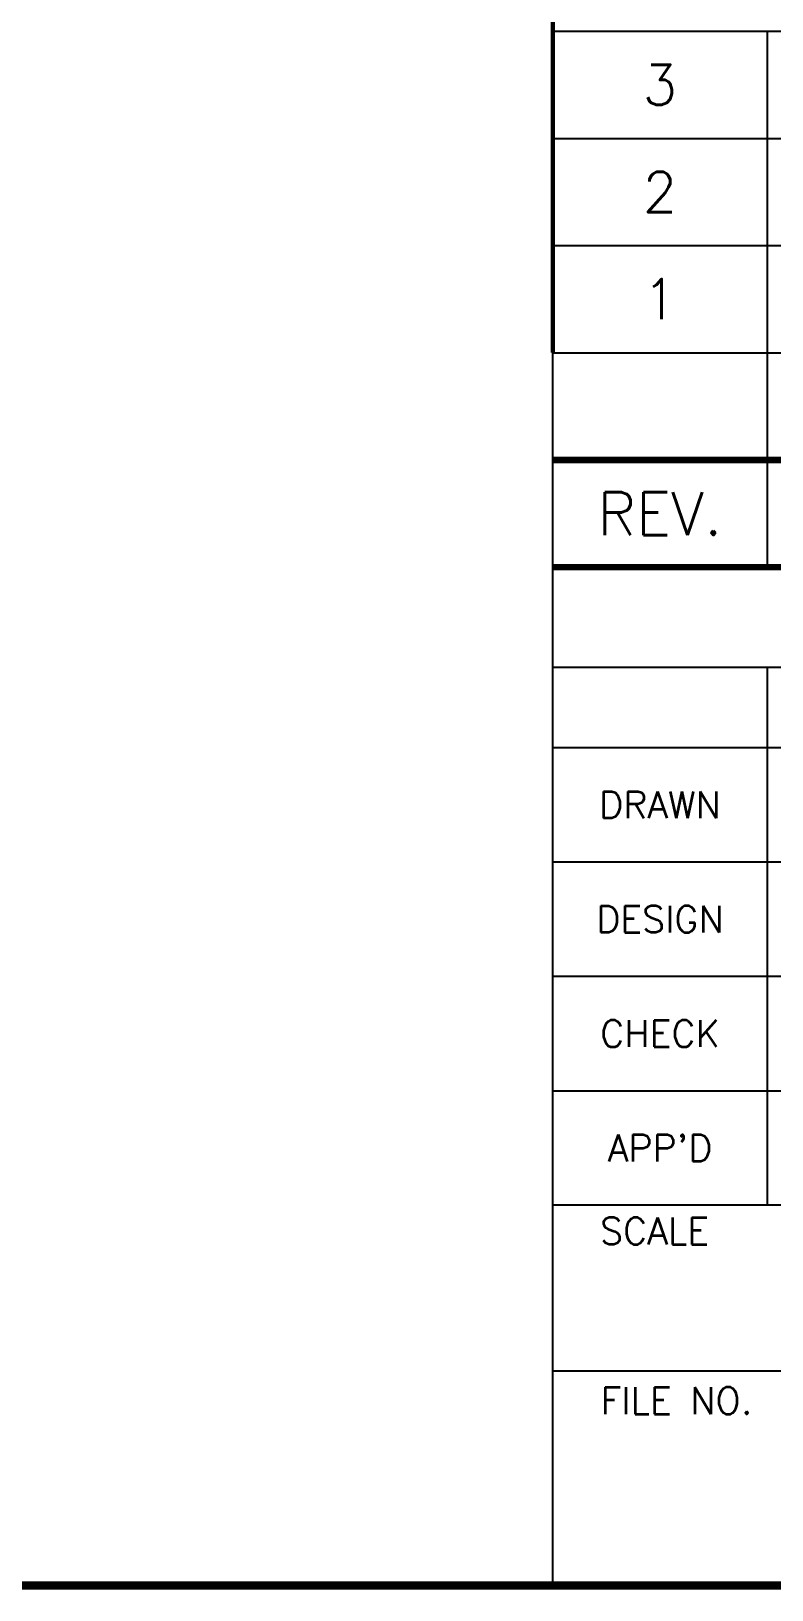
# Model space of a CAD drawing. Extents: x 4786 to 12422, y -518 to 4987.
# Drawn here: x 10699 to 11030, y -518 to 180 of the extents above; entities that cross this region are included whole.
import ezdxf
from ezdxf.enums import TextEntityAlignment as Align

# ---------------------------------------------------------------- set-up
doc = ezdxf.new("R2010")
doc.units = 0
doc.header["$LTSCALE"] = 192
doc.header["$MEASUREMENT"] = 0
doc.layers.get('0').update_dxf_attribs({"color": 8, "linetype": 'CONTINUOUS'})
doc.layers.add('TTL', color=7, linetype='CONTINUOUS')
doc.layers.add('TTL-LINE', color=7, linetype='CONTINUOUS')
doc.styles.add('STDTEXT', font='SIMPLEX.shx', dxfattribs={"height": 21.0048})
doc.styles.add('SUBTITLE', font='simplex', dxfattribs={"height": 36})
doc.styles.add('TITLE', font='SIMPLEX.SHX')

# ---------------------------------------------------------------- blocks, each defined once
blk = doc.blocks.new('REVBLK')
at = {"layer": 'TTL', "color": 1}
for p, q in [((0, 0.25), (7.75, 0.25)), ((0.5, 0.25), (0.5, 0))]:
    blk.add_line(p, q, dxfattribs=at)
at = {"layer": 'TTL', "color": 4}
blk.add_line((0, 0), (0, 0.25), dxfattribs=at)
at = {"layer": 'TTL', "style": 'STDTEXT'}
blk.add_attdef('REV', text='', height=0.09375, dxfattribs=at).set_placement((0.25, 0.125), align=Align.MIDDLE_CENTER)
for tag, p in [('DESC', (0.5625, 0.125)), ('PROJ.NO', (5, 0.125))]:
    blk.add_attdef(tag, text='', height=0.09375, dxfattribs=at).set_placement(p, align=Align.MIDDLE_LEFT)
for tag, p in [('REVBY', (6.203125, 0.125)), ('REVAPP', (7.421875, 0.125))]:
    blk.add_attdef(tag, text='', height=0.09375, dxfattribs=at).set_placement(p, align=Align.MIDDLE)
at = {"layer": 'TTL', "style": 'STDTEXT', "width": 0.823529}
blk.add_attdef('REVDATE', text='', height=0.09375, dxfattribs=at).set_placement((6.53125, 0.078125), (7.09375, 0.078125), align=Align.FIT)
blk = doc.blocks.new('Ttl-fdd')
at = {"layer": 'TTL', "color": 1}
for p, q in [((0, 0.25), (7.75, 0.25)), ((0.5, 0.25), (0.5, -0.25)), ((0, -0.4833), (2, -0.4833)), ((0.5, -0.4833), (0.5, -1.7379)), ((0, -0.6707), (2, -0.6707)), ((0, -0.9375), (2, -0.9375)), ((2, -1.2043), (0, -1.2043)), ((0, -1.4711), (2, -1.4711)), ((2, -1.7379), (0, -1.7379)), ((2, -2.125), (0, -2.125))]:
    blk.add_line(p, q, dxfattribs=at)
at = {"layer": 'TTL', "color": 4}
for points, const_width in [([(-32, -2.625), (-32, 26.025), (7.75, 26.025), (7.75, -2.625), (-32, -2.625)], 0.02), ([(7.75, -0.25), (0, -0.25)], 0.015)]:
    blk.add_lwpolyline(points, dxfattribs=dict(at, const_width=const_width))
blk.add_lwpolyline([(0, -2.625), (0, 0.25)], dxfattribs=at)
at = {"layer": 'TTL', "color": 3, "const_width": 0.015}
blk.add_lwpolyline([(7.75, 0), (0, 0)], dxfattribs=at)
at = {"layer": 'TTL-LINE', "color": 8, "const_width": 0.01, "flags": 128}
blk.add_lwpolyline([(0, 0.25), (0, 26.025)], dxfattribs=at)
at = {"layer": 'TTL', "color": 7, "style": 'STDTEXT'}
for s, height, p in [('REV.', 0.1, (0.25, -0.125)), ('DRAWN', 0.0625, (0.25, -0.8041)), ('DESIGN', 0.0625, (0.25, -1.0709)), ('CHECK', 0.0625, (0.25, -1.3377)), ("APP'D", 0.0625, (0.25, -1.6045))]:
    blk.add_text(s, height=height, dxfattribs=at).set_placement(p, align=Align.MIDDLE)
for s, p in [('SCALE', (0.2376, -1.8293)), ('FILE NO.', (0.2885, -2.225))]:
    blk.add_text(s, height=0.0625, dxfattribs=at).set_placement(p, align=Align.CENTER)
for tag, p in [('DRNDATE', (1.625, -0.8041)), ('DESDATE', (1.625, -1.0854)), ('CKDATE', (1.625, -1.3354)), ('APPDDATE', (1.625, -1.5886))]:
    blk.add_attdef(tag, text='', height=0.093, dxfattribs=at).set_placement(p, align=Align.MIDDLE_CENTER)
for tag, p in [('DRNBY', (0.5268, -0.8516)), ('DESBY', (0.5268, -1.1184)), ('CHKBY', (0.5268, -1.3852)), ('APPDBY', (0.5268, -1.652))]:
    blk.add_attdef(tag, p, '', height=0.0625, dxfattribs=at)
at = {"layer": 'TTL', "color": 7}
for tag, height, style, p in [('LINE_ONE', 0.15, 'SUBTITLE', (4.875, -1.25)), ('LINE_TWO', 0.15, 'SUBTITLE', (4.875, -1.5)), ('LINE_THREE', 0.15, 'SUBTITLE', (4.875, -1.75)), ('LINE_FOUR', 0.15, 'SUBTITLE', (4.875, -2)), ('SCALE', 0.1094, 'STDTEXT', (1, -2.0292)), ('DWG_FILE_NO.', 0.1458, 'STDTEXT', (0.8722, -2.4882))]:
    blk.add_attdef(tag, text='', height=height, dxfattribs=dict(at, style=style)).set_placement(p, align=Align.CENTER)
at = {"layer": 'TTL', "color": 4, "style": 'TITLE'}
blk.add_attdef('DWG_NO.', text='', height=0.25, dxfattribs=at).set_placement((4.875, -2.5), align=Align.CENTER)

msp = doc.modelspace()

# ---------------------------------------------------------------- block references
ref = msp.add_blockref('REVBLK', (10932, 36), dxfattribs=dict(xscale=192, yscale=192, zscale=192))
ref.add_attrib('REV', '1', dxfattribs={"layer": 'TTL', "height": 18, "style": 'STDTEXT'}).set_placement((10980, 60), align=Align.MIDDLE_CENTER)
at = {"xscale": 192, "yscale": 192, "zscale": 192}
msp.add_blockref('REVBLK', (10932, -12), dxfattribs=at)
at = {"layer": 'TTL', "xscale": 192, "yscale": 192, "zscale": 192}
msp.add_blockref('Ttl-fdd', (10932, -12), dxfattribs=at)
at = {"layer": 'TTL'}
ref = msp.add_blockref('REVBLK', (10932, 132), dxfattribs=dict(at, xscale=192, yscale=192, zscale=192))
ref.add_attrib('REV', '3', dxfattribs={"height": 18, "style": 'STDTEXT'}).set_placement((10980, 156), align=Align.MIDDLE_CENTER)
ref = msp.add_blockref('REVBLK', (10932, 84), dxfattribs=dict(at, xscale=192, yscale=192, zscale=192))
ref.add_attrib('REV', '2', dxfattribs={"height": 18, "style": 'STDTEXT'}).set_placement((10980, 108), align=Align.MIDDLE_CENTER)

doc.saveas('drawing.dxf')
